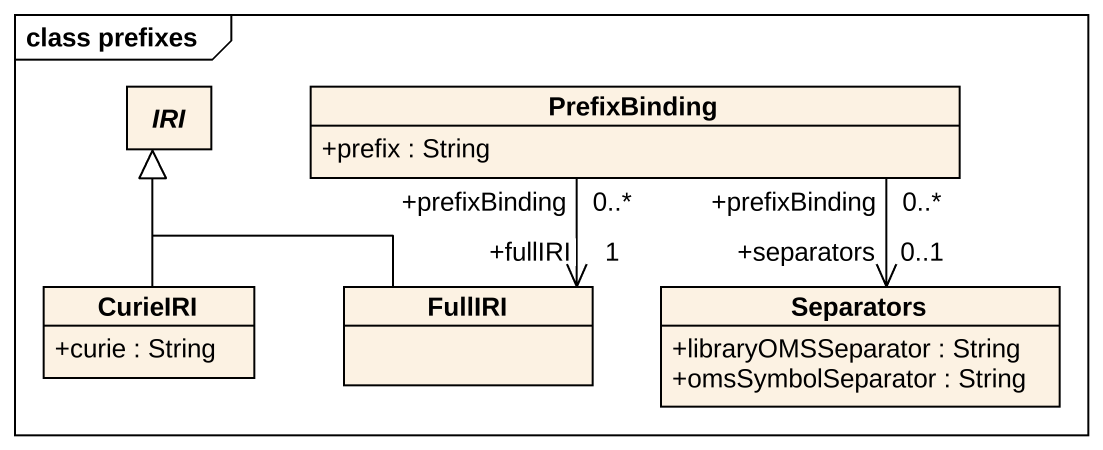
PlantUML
@startuml
mainframe class prefixes
hide circle
hide empty members
skinparam classAttributeIconSize 0
abstract class IRI
class PrefixBinding {
  +prefix : String
}
class CurieIRI {
  +curie : String
}
class FullIRI
class Separators {
  +libraryOMSSeparator : String
  +omsSymbolSeparator : String
}
CurieIRI -up-|> IRI
FullIRI -up-|> IRI
FullIRI "+fullIRI\n1" <-up- "+prefixBinding\n0..*" PrefixBinding
Separators "+separators\n0..1" <-up- "+prefixBinding\n0..*" PrefixBinding
@enduml
